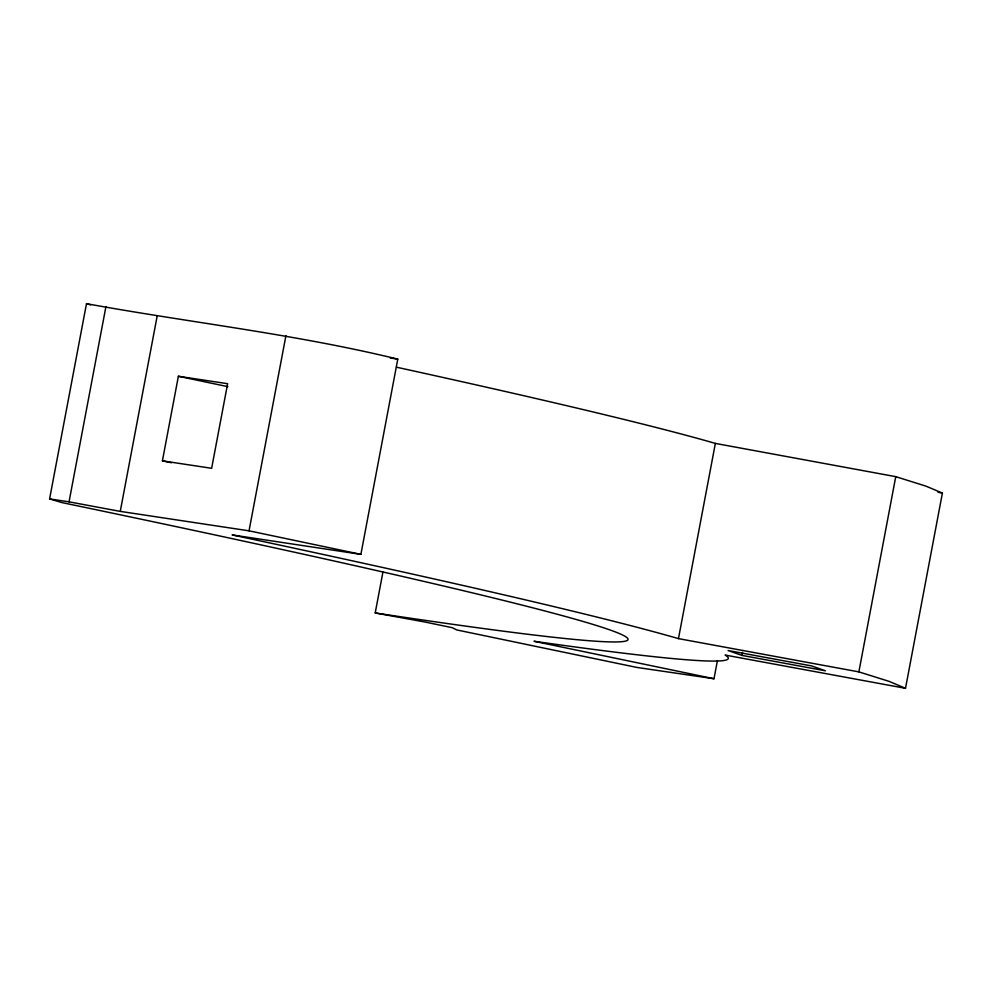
<?xml version="1.0" encoding="UTF-8"?>
<svg xmlns="http://www.w3.org/2000/svg" width="992" height="992" viewBox="0 0 992 992"><rect width="100%" height="100%" fill="white"/><g stroke="black" fill="none" stroke-linecap="round" stroke-linejoin="round"><path stroke-width="1.49" d="M717.427 660.585L713.992 678.739L636.74 667.405L456.742 629.932L452.29 627.7L425.109 622.046L375.212 612.957A1377.938 36.072 10.7 0 0 61.913 502.584L49.6 498.914L86.49 303.688C190.204 322.586 295.194 334.106 397.78 359.129L360.89 554.354L232.103 534.911A1479.965 38.738 10.7 0 1 678.466 638.625L858.874 671.882L889.105 681.368L905.51 688.312L942.4 493.086L925.982 486.154L895.751 476.656L715.356 443.412A1479.965 38.738 10.7 0 0 396.465 367.189M49.6 498.914L69.043 501.84L105.933 306.627M69.043 501.84L120.255 511.388L157.145 316.175M162.403 460.858L178.386 376.266L227.627 383.706L211.643 468.298L162.403 460.858L171.405 462.756M120.255 511.388L249.042 530.832L285.932 335.618M375.212 612.957L382.924 572.099M678.466 638.625L715.356 443.412M741.942 655.402L728.091 650.529L811.58 665.917L825.431 670.79L741.942 655.402L742.512 652.376M858.874 671.882L895.751 476.656M390.203 357.988L397.78 359.129M937.924 492.268L942.4 493.086M905.51 688.312L725.115 655.055A1479.965 38.738 10.7 0 1 533.994 641.266L713.992 678.739M178.386 376.266L227.875 386.669M249.042 530.832L360.89 554.354M86.49 303.688L90.594 304.916"/></g></svg>
